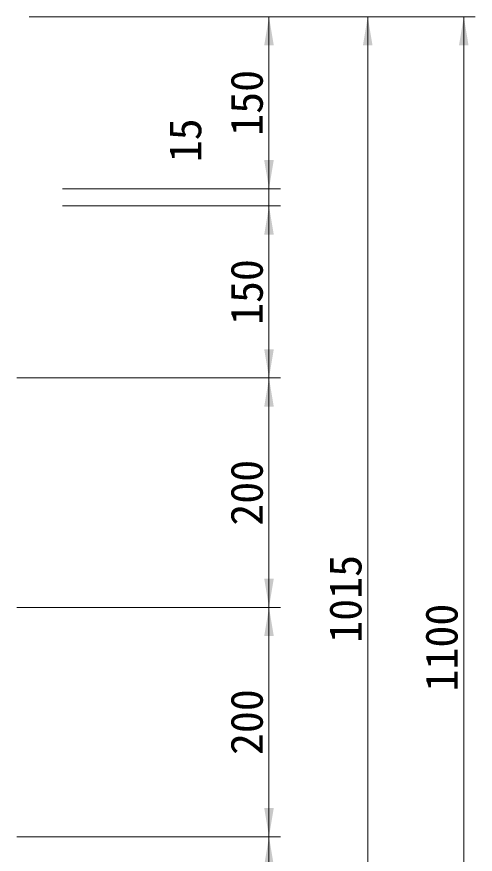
# Model space of a CAD drawing. Units: millimetres, scale not verified. Extents: x -6861 to 6861, y -3554 to 3095.
# Drawn here: x 3423 to 3822, y 390 to 1121 of the extents above; entities that cross this region are included whole.
import ezdxf
from ezdxf.enums import TextEntityAlignment as Align

# ---------------------------------------------------------------- set-up
doc = ezdxf.new("R2010")
doc.units = ezdxf.units.MM
doc.header["$LTSCALE"] = 20
doc.layers.add('0-6_寸法', color=1, linetype='Continuous', lineweight=18)
doc.styles.add('ＭＳ ゴシック', font='')
doc.styles.get('ＭＳ ゴシック').set_extended_font_data('MS Gothic')

msp = doc.modelspace()

# ---------------------------------------------------------------- linework, layer by layer
at = {"layer": '0-6_寸法'}
for p, q in [((3433.8, 1120.78), (3738.79, 1120.78)), ((3433.8, 1120.78), (3652.74, 1120.78)), ((3433.8, 1120.78), (3822.5, 1120.78)), ((3642.74, 65.78), (3642.74, 1120.78)), ((3728.79, 105.78), (3728.79, 1120.78)), ((3812.5, 20.78), (3812.5, 1120.78)), ((3462.64, 970.78), (3652.74, 970.78)), ((3462.8, 970.78), (3652.74, 970.78)), ((3462.64, 955.78), (3652.74, 955.78)), ((3462.8, 955.78), (3652.74, 955.78)), ((3422.9, 805.78), (3652.74, 805.78)), ((3423.06, 805.78), (3652.74, 805.78)), ((3423.07, 605.78), (3652.74, 605.78)), ((3423.07, 605.78), (3652.74, 605.78)), ((3423.07, 405.78), (3652.74, 405.78)), ((3423.07, 405.78), (3652.74, 405.78))]:
    msp.add_line(p, q, dxfattribs=at)
for points in [[(3638.57, 1095.78), (3642.74, 1120.78), (3646.9, 1095.78)], [(3724.63, 1095.78), (3728.79, 1120.78), (3732.96, 1095.78)], [(3808.33, 1095.78), (3812.5, 1120.78), (3816.66, 1095.78)], [(3638.57, 995.78), (3642.74, 970.78), (3646.9, 995.78)], [(3638.57, 995.78), (3642.74, 970.78), (3646.9, 995.78)], [(3638.57, 930.78), (3642.74, 955.78), (3646.9, 930.78)], [(3638.57, 930.78), (3642.74, 955.78), (3646.9, 930.78)], [(3638.57, 830.78), (3642.74, 805.78), (3646.9, 830.78)], [(3638.57, 780.78), (3642.74, 805.78), (3646.9, 780.78)], [(3638.57, 630.78), (3642.74, 605.78), (3646.9, 630.78)], [(3638.57, 580.78), (3642.74, 605.78), (3646.9, 580.78)], [(3638.57, 430.78), (3642.74, 405.78), (3646.9, 430.78)], [(3638.57, 380.78), (3642.74, 405.78), (3646.9, 380.78)]]:
    msp.add_solid(points, dxfattribs=at)

# ---------------------------------------------------------------- texts
at = {"layer": '0-6_寸法', "style": 'ＭＳ ゴシック'}
for s, p in [('150', (3645.78, 1016.98)), ('15', (3592.18, 993.87)), ('150', (3645.78, 851.98)), ('200', (3645.78, 676.98)), ('1015', (3731.83, 574.88)), ('1100', (3815.54, 532.38)), ('200', (3645.78, 476.98))]:
    msp.add_text(s, height=28.15, rotation=90, dxfattribs=at).set_placement(p, align=Align.BOTTOM_LEFT)

doc.saveas('drawing.dxf')
